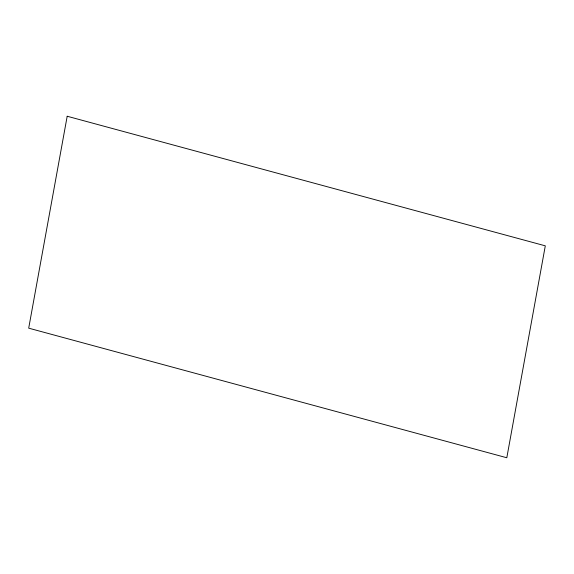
<?xml version="1.0" encoding="UTF-8"?>
<svg xmlns="http://www.w3.org/2000/svg" width="574" height="574" viewBox="0 0 574 574"><rect width="100%" height="100%" fill="white"/><g stroke="black" fill="none" stroke-linecap="round" stroke-linejoin="round"><path stroke-width="0.86" d="M67.194 116.249L28.7 328.163L506.806 457.751L545.3 245.837L67.194 116.249"/></g></svg>
